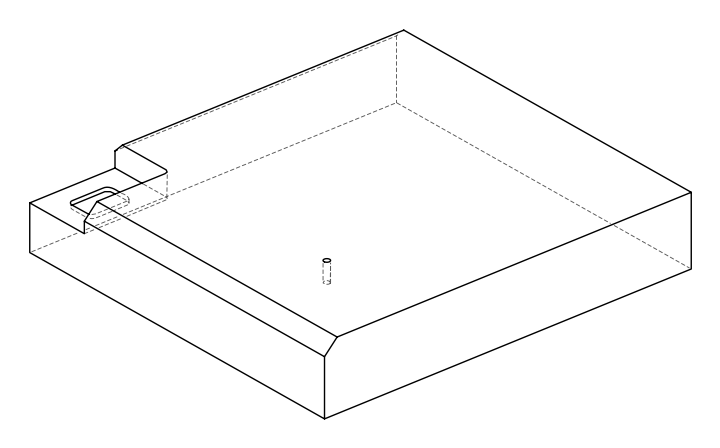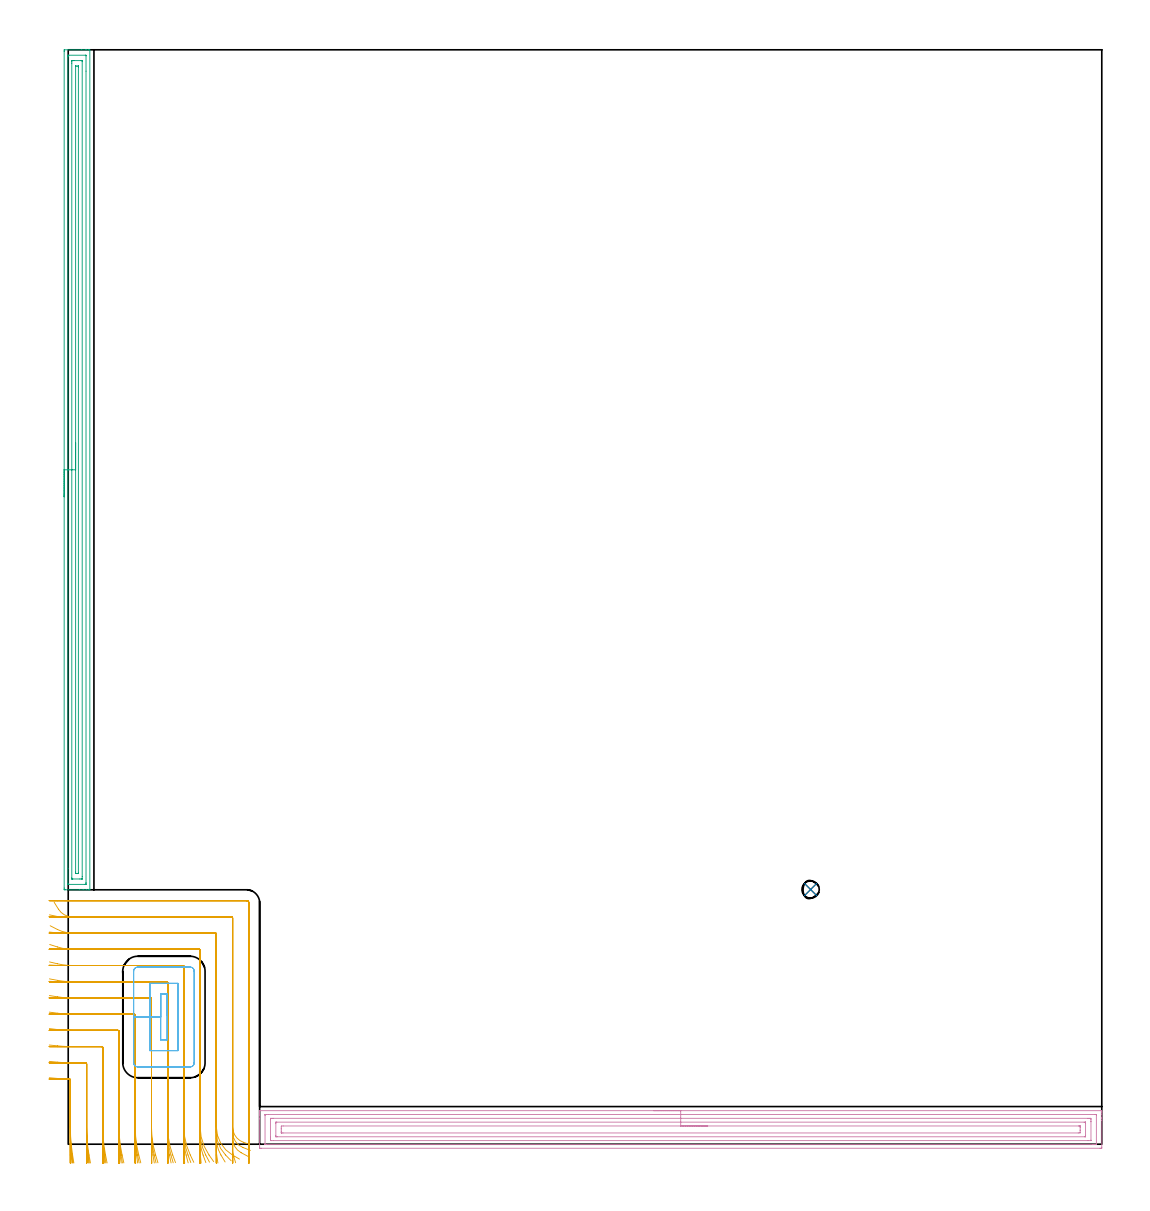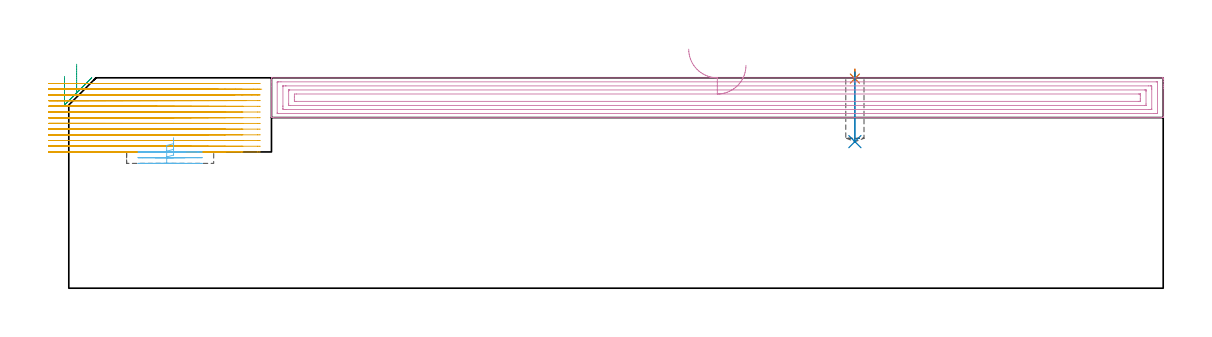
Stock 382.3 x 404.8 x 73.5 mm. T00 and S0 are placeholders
(PLAN: 6 operations, 3 tool changes, 61.1 min)
(1 SPOT_DRILL | STEP1POCKET | NXT0321_9005460120000 | 0.03 min | 0 mm3)
(2 DRILL_BLIND_HOLE_INTO_CENTER | STEP1POCKET | NXT0301_035 | 0.1 min | 683 mm3)
(3 AREA_MILL | FG_CHAMFER_SURFACE | UGT0205_001 | 10.14 min | 14276 mm3)
(4 AREA_MILL_1 | FG_CHAMFER_SURFACE_1 | UGT0205_001 | 12.76 min | 30768 mm3)
(5 MILL_CORNER_NOTCH_RECTANGULAR | CORNER_NOTCH_RECTANGULAR | NXT0201_009 | Follow Part, ap 2, ae 75% | 36.42 min | 171484 mm3)
(6 MILL_RECTANGULAR_POCKET | POCKET_RECTANGULAR_STRAIGHT | NXT0201_009 | Follow Part, ap 2, ae 75% | 1.66 min | 5368 mm3)
(TOOL NXT0321_9005460120000 | NC Spot Drill, 142deg, 12mm, Carbide, Uncoated | D12 PA142 FL30 Z2)
(TOOL NXT0301_035 | Carbide Drill 6.4mm [860.1-0640-032A1-MM 2214] | D6.4 PA140 FL53 Z2)
(TOOL UGT0205_001 | Chamfer Mill 20 x 3 x 45 deg. | D20 FL50 Z2)
(TOOL NXT0201_009 | ENDMILL 8mm [2P460-0800-NA 1630] | D8 FL26 Z6)
(OP 1 SPOT_DRILL)
G17 G21 G94 G90
T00 M6
G54
G17 G0 G90 X274.6 Y94.2 S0 M3
G43 Z83.5 H0
G94 G81 G98 Z73.225 F250. R76.5
G80
M5
M2
(OP 2 DRILL_BLIND_HOLE_INTO_CENTER)
G17 G21 G94 G90
T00 M6
G54
G17 G0 G90 X274.6 Y94.2 S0 M3
G43 Z83.5 H1
G94 G81 G98 Z51.2 F250. R75.5
G80
M5
M2
(OP 3 AREA_MILL)
G17 G21 G94 G90
T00 M6
G54
G17 G0 G90 X-1.5 Y239.45 S1061 M3
G43 Z83.5 H0
Z74.
G94 G1 Y239.488 Z73.128 F250.
Y239.602 Z72.264
Y239.791 Z71.412
Y240.053 Z70.58
Y240.387 Z69.774
Y240.79 Z69.
Y241.258 Z68.264
Y241.79 Z67.572
Y242.379 Z66.929
Y243.022 Z66.34
Y243.714 Z65.808
Y244.45 Z65.34
Y245.224 Z64.937
Y246.03 Z64.603
Y246.862 Z64.341
Y247.713 Z64.152
Y248.578 Z64.038
Y249.45 Z64.
Y404.168
X-1.495 Y404.689 Z64.003
X-1.492 Y404.79 Z64.006
X-1.386 Y404.8 Z64.112
X5.001 Z70.496
X6.392 Z71.888
X6.753 Z72.248
X7.476 Z72.975
X7.694 Z73.193
X7.849 Y404.797 Z73.341
X7.997 Y404.79 Z73.489
X8. Y404.615 Z73.5
Y94.28
X8.004 Y94.11 Z73.495
X7.849 Y94.103 Z73.341
X7.694 Y94.1 Z73.193
X7.475 Z72.975
X6.753 Z72.248
X5.516 Z71.013
X4.126 Z69.621
X-1.129 Z64.369
X-1.389 Y94.103 Z64.109
X-1.492 Y94.11 Z64.006
X-1.499 Y94.216 Z63.999
X-1.5 Y94.732 Z64.
Y249.45
X-0.086 Z65.414
Y402.209
X-0.085 Y402.38 Z65.415
X-0.08 Y402.741 Z65.42
X-0.079 Y402.778 Z65.421
X-0.035 Y402.79 Z65.465
X0.074 Y402.796 Z65.574
X0.212 Y402.799 Z65.712
X6.342 Z71.842
X6.524 Y402.794 Z72.024
X6.558 Y402.79 Z72.058
X6.579 Y402.779 Z72.079
X6.581 Y402.739 Z72.081
X6.585 Y402.551 Z72.085
X6.586 Y396.905 Z72.086
X6.585 Y96.691 Z72.085
Y96.52
X6.58 Y96.159 Z72.08
X6.579 Y96.122 Z72.079
X6.535 Y96.11 Z72.035
X6.426 Y96.105 Z71.926
X6.288 Y96.101 Z71.788
X0.158 Z65.658
X-0.024 Y96.106 Z65.476
X-0.058 Y96.11 Z65.442
X-0.079 Y96.121 Z65.421
X-0.081 Y96.161 Z65.419
X-0.085 Y96.349 Z65.415
X-0.086 Y102. Z65.414
Y249.45
X1.328 Z66.828
X1.329 Y399.87 Z66.829
X1.33 Y400.591 Z66.83
X1.332 Y400.761 Z66.832
X1.335 Y400.783 Z66.835
X1.347 Y400.79 Z66.847
X1.396 Y400.795 Z66.896
X1.499 Y400.798 Z66.999
X2.17 Y400.8 Z67.67
X4.797 Z70.297
X5.001 Z70.501
X5.07 Y400.798 Z70.57
X5.124 Y400.795 Z70.624
X5.156 Y400.791 Z70.656
X5.164 Y400.762 Z70.664
X5.168 Y400.591 Z70.668
X5.171 Y400.418 Z70.671
Y99.03
X5.17 Y98.309 Z70.67
X5.168 Y98.139 Z70.668
X5.165 Y98.117 Z70.665
X5.153 Y98.11 Z70.653
X5.104 Y98.105 Z70.604
X5.001 Y98.102 Z70.501
X4.33 Y98.1 Z69.83
X1.703 Z67.203
X1.499 Z66.999
X1.43 Y98.102 Z66.93
X1.376 Y98.105 Z66.876
X1.344 Y98.109 Z66.844
X1.335 Y98.138 Z66.835
X1.331 Y98.309 Z66.831
X1.329 Y98.482 Z66.829
X1.328 Y249.45 Z66.828
X2.743 Z68.243
Y398.599
X2.745 Y398.737 Z68.245
X2.748 Y398.779 Z68.248
X2.751 Y398.79 Z68.251
X2.76 Y398.793 Z68.26
X2.813 Y398.796 Z68.313
X3.25 Y398.8 Z68.75
X3.686 Y398.793 Z69.186
X3.739 Y398.79 Z69.239
X3.751 Y398.783 Z69.251
X3.753 Y398.766 Z69.253
X3.756 Y398.705 Z69.256
X3.757 Y398.648 Z69.257
Y398.284
Y100.301
X3.754 Y100.163 Z69.254
X3.751 Y100.121 Z69.251
X3.749 Y100.11 Z69.249
X3.74 Y100.107 Z69.24
X3.687 Y100.104 Z69.187
X3.25 Y100.1 Z68.75
X2.814 Y100.107 Z68.314
X2.761 Y100.11 Z68.261
X2.749 Y100.117 Z68.249
X2.747 Y100.134 Z68.247
X2.744 Y100.194 Z68.244
X2.743 Y100.252 Z68.243
Y100.616
Y249.45
Y250.322 Z68.281
Y251.186 Z68.395
Y252.038 Z68.583
Y252.87 Z68.846
Y253.676 Z69.18
Y254.45 Z69.582
Y255.186 Z70.051
Y255.878 Z70.582
Y256.521 Z71.172
Y257.11 Z71.815
Y257.641 Z72.507
Y258.11 Z73.243
Y258.513 Z74.016
Y258.847 Z74.822
Y259.109 Z75.654
Y259.298 Z76.506
Y259.412 Z77.371
Y259.45 Z78.243
G0 Z83.5
M5
M2
(OP 4 AREA_MILL_1)
G17 G21 G94 G90
T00 M6
G54
G17 G0 G90 X216.55 Y12.4 S1061 M3
G43 Z83.5 H0
G94 G1 X216.588 Z82.628 F250.
X216.702 Z81.763
X216.891 Z80.912
X217.153 Z80.08
X217.487 Z79.274
X217.89 Z78.5
X218.358 Z77.764
X218.89 Z77.072
X219.479 Z76.429
X220.122 Z75.839
X220.814 Z75.308
X221.55 Z74.84
X222.324 Z74.437
X223.13 Z74.103
X223.962 Z73.841
X224.814 Z73.652
X225.678 Z73.538
X226.55 Z73.5
X382.119
X382.29 Y12.397 Z73.489
X382.297 Y12.249 Z73.341
X382.3 Y12.093 Z73.193
Y11.856 Z72.955
Y11.145 Z72.24
Y9.914 Z71.011
Y9.393 Z70.488
Y8.777 Z69.873
Y-1.122 Z59.976
X382.297 Y-1.385 Z59.712
X382.29 Y-1.492 Z59.606
X382.181 Y-1.499 Z59.599
X381.672 Y-1.5 Z59.6
X71.428
X71.046 Y-1.497 Z59.602
X70.81 Y-1.493 Z59.605
X70.8 Y-1.122 Z59.976
Y9.393 Z70.488
Y10.791 Z71.887
Y11.145 Z72.24
Y11.856 Z72.955
Y12.094 Z73.193
X70.803 Y12.249 Z73.341
X70.81 Y12.398 Z73.489
X70.981 Y12.4 Z73.5
X226.55
Y10.986 Z72.086
X379.884 Y10.985 Z72.085
X380.048 Y10.984 Z72.084
X380.241 Y10.98 Z72.08
X380.283 Y10.979 Z72.079
X380.29 Y10.955 Z72.055
X380.294 Y10.921 Z72.021
X380.299 Y10.738 Z71.838
Y0.223 Z61.323
X380.296 Y0.087 Z61.187
X380.29 Y-0.022 Z61.078
X380.285 Y-0.079 Z61.021
X380.248 Y-0.08 Z61.02
X379.884 Y-0.084 Z61.016
X379.72 Y-0.085 Z61.015
X378.99 Y-0.086 Z61.014
X73.216 Y-0.085 Z61.015
X73.052 Y-0.084 Z61.016
X72.859 Y-0.08 Z61.02
X72.817 Y-0.079 Z61.021
X72.81 Y-0.055 Z61.045
X72.806 Y-0.021 Z61.079
X72.801 Y0.162 Z61.262
Y10.677 Z71.777
X72.804 Y10.813 Z71.913
X72.81 Y10.922 Z72.022
X72.815 Y10.979 Z72.079
X72.852 Y10.98 Z72.08
X73.216 Y10.984 Z72.084
X73.38 Y10.985 Z72.085
X74.11 Y10.986 Z72.086
X226.55
Y9.571 Z70.671
X377.201
X377.915 Y9.57 Z70.67
X378.096 Y9.568 Z70.668
X378.268 Y9.565 Z70.665
X378.29 Y9.393 Z70.493
X378.296 Y9.196 Z70.296
X378.299 Y8.517 Z69.617
X378.3 Y8.316 Z69.416
X378.299 Y1.507 Z62.607
X378.297 Y1.407 Z62.507
X378.293 Y1.357 Z62.457
X378.29 Y1.337 Z62.437
X378.271 Y1.335 Z62.435
X378.096 Y1.332 Z62.432
X377.383 Y1.329 Z62.429
X377.201 Y1.328 Z62.428
X75.899 Y1.329 Z62.429
X75.185 Y1.33 Z62.43
X75.004 Y1.332 Z62.432
X74.831 Y1.335 Z62.435
X74.81 Y1.507 Z62.607
X74.804 Y1.704 Z62.804
X74.8 Y2.383 Z63.483
Y2.584 Z63.684
X74.801 Y9.393 Z70.493
X74.803 Y9.493 Z70.593
X74.807 Y9.543 Z70.643
X74.81 Y9.562 Z70.662
X74.829 Y9.565 Z70.665
X75.004 Y9.568 Z70.668
X75.717 Y9.571 Z70.671
X75.899
X226.55
Y8.157 Z69.257
X375.78
X376.151 Y8.156 Z69.256
X376.212 Y8.155 Z69.255
X376.276 Y8.15 Z69.25
X376.29 Y8.148 Z69.248
X376.293 Y8.127 Z69.227
X376.296 Y8.074 Z69.174
X376.3 Y7.648 Z68.748
Y3.267 Z64.367
X376.296 Y2.825 Z63.925
X376.293 Y2.771 Z63.871
X376.29 Y2.75 Z63.85
X376.256 Y2.749 Z63.849
X376.116 Y2.745 Z63.845
X375.94 Y2.743 Z63.843
X77.32
X76.949 Y2.744 Z63.844
X76.888 Y2.745 Z63.845
X76.824 Y2.75 Z63.85
X76.81 Y2.752 Z63.852
X76.807 Y2.773 Z63.873
X76.804 Y2.826 Z63.926
X76.8 Y3.252 Z64.352
Y7.633 Z68.733
X76.804 Y8.075 Z69.175
X76.807 Y8.129 Z69.229
X76.81 Y8.15 Z69.25
X76.844 Y8.151 Z69.251
X76.984 Y8.155 Z69.255
X77.16 Y8.157 Z69.257
X226.55
Y6.743 Z67.843
X373.647
X374.066 Y6.74 Z67.84
X374.274 Y6.736 Z67.836
X374.29 Y6.735 Z67.835
X374.294 Y6.717 Z67.817
X374.298 Y6.68 Z67.78
X374.299 Y6.627 Z67.727
X374.3 Y6.103 Z67.203
Y5.227 Z66.327
X374.298 Y5.012 Z66.112
X374.291 Y4.359 Z65.459
X374.27 Y4.164 Z65.264
X373.603 Y4.157 Z65.257
X79.453
X79.034 Y4.16 Z65.26
X78.826 Y4.164 Z65.264
X78.81 Y4.165 Z65.265
X78.806 Y4.183 Z65.283
X78.802 Y4.22 Z65.32
X78.801 Y4.273 Z65.373
X78.8 Y4.797 Z65.897
Y5.673 Z66.773
X78.802 Y5.888 Z66.988
X78.809 Y6.541 Z67.641
X78.83 Y6.736 Z67.836
X79.497 Y6.743 Z67.843
X226.55
X227.422 Z67.881
X228.286 Z67.995
X229.138 Z68.184
X229.97 Z68.446
X230.776 Z68.78
X231.55 Z69.183
X232.286 Z69.652
X232.978 Z70.183
X233.621 Z70.772
X234.21 Z71.415
X234.742 Z72.107
X235.21 Z72.843
X235.613 Z73.617
X235.947 Z74.423
X236.209 Z75.255
X236.398 Z76.107
X236.512 Z76.971
X236.55 Z77.843
G0 Z83.5
M5
M2
(OP 5 MILL_CORNER_NOTCH_RECTANGULAR)
G17 G21 G94 G90
T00 M6
G54
G17 G0 G90 X2.09 Y-6.963 S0 M3
G43 Z83.5 H1
Z71.508
G94 G1 X1.619 Y-4. F250.
G2 X0.8 Y6.366 R66. F500.
G1 Y23.714
G3 X0.411 Y24.109 R0.4
G2 X-4. Y24.328 R66.
G1 X-6.99 Y24.578 F250.
G0 Z83.5
X8.221 Y-6.955
Z71.508
G1 X7.702 Y-4.
G2 X6.8 Y6.366 R60. F500.
G1 Y29.705
G3 X6.405 Y30.1 R0.4
G1 X1.486
G2 X-4. Y30.351 R60.
G1 X-6.987 Y30.626 F250.
G0 Z83.5
X14.38 Y-6.944
Z71.508
G1 X13.804 Y-4.
G2 X12.8 Y6.366 R54. F500.
G1 Y35.704
G3 X12.404 Y36.1 R0.4
G1 X1.486
G2 X-4. Y36.379 R54.
G1 X-6.984 Y36.684 F250.
G0 Z83.5
X20.581 Y-6.929
Z71.508
G1 X19.933 Y-4.
G2 X18.8 Y6.366 R48. F500.
G1 Y41.704
G3 X18.404 Y42.1 R0.4
G1 X1.486
G2 X-4. Y42.414 R48.
G1 X-6.98 Y42.757 F250.
G0 Z83.5
X26.84 Y-6.907
Z71.508
G1 X26.099 Y-4.
G2 X24.8 Y6.366 R42. F500.
G1 Y47.704
G3 X24.404 Y48.1 R0.4
G1 X1.486
G2 X-4. Y48.46 R42.
G1 X-6.974 Y48.852 F250.
G0 Z83.5
X33.189 Y-6.873
Z71.508
G1 X32.325 Y-4.
G2 X30.8 Y6.366 R36. F500.
G1 Y53.704
G3 X30.404 Y54.1 R0.4
G1 X1.486
G2 X-4. Y54.52 R36.
G1 X-6.965 Y54.978 F250.
G0 Z83.5
X39.685 Y-6.815
Z71.508
G1 X38.648 Y-4.
G2 X36.8 Y6.366 R30. F500.
G1 Y59.704
G3 X36.404 Y60.1 R0.4
G1 X1.486
G2 X-4. Y60.606 R30.
G1 X-6.949 Y61.154 F250.
G0 Z83.5
X46.45 Y-6.706
Z71.508
G1 X45.154 Y-4.
G2 X42.8 Y6.366 R24. F500.
G1 Y65.703
G3 X42.403 Y66.1 R0.4
G1 X1.486
G2 X-4. Y66.735 R24.
G1 X-6.921 Y67.421 F250.
G0 Z83.5
X53.813 Y-6.453
Z71.508
G1 X52.085 Y-4.
G2 X48.8 Y6.366 R18. F500.
G1 Y71.703
G3 X48.403 Y72.1 R0.4
G1 X1.486
G2 X-4. Y72.956 R18.
G1 X-6.857 Y73.871 F250.
G0 Z83.5
X63.347 Y-5.511
Z71.508
G1 X60.755 Y-4.
G2 X54.8 Y6.366 R12. F500.
G1 Y77.703
G3 X54.403 Y78.1 R0.4
G1 X1.486
G2 X-4. Y79.427 R12.
G1 X-6.668 Y80.799 F250.
G0 Z83.5
X66.214 Y0.21
Z71.508
G1 X64.8 Y0.71
G2 X60.8 Y6.366 R6. F500.
G1 Y83.703
G3 X60.403 Y84.1 R0.4
G1 X1.486
G2 X-3.609 Y86.93 R6.
G1 X-5.194 Y89.478 F250.
G0 Z83.5
X66.8 Y3.366
Z71.508
G1 Y6.366
Y89.3 F500.
G3 X66. Y90.1 R0.8
G1 X1.486
X-1.514 F250.
G0 Z83.5
X1.714 Y-6.976
Z69.515
G1 X1.333 Y-4.
G2 X0.8 Y4.374 R66. F500.
G1 Y23.705
G3 X0.405 Y24.1 R0.4
G1 X-2.789
G2 X-4. Y24.111 R66.
G1 X-6.999 Y24.166 F250.
G0 Z83.5
X7.806 Y-6.971
Z69.515
G1 X7.387 Y-4.
G2 X6.8 Y4.374 R60. F500.
G1 Y29.705
G3 X6.405 Y30.1 R0.4
G1 X-2.789
G2 X-4. Y30.112 R60.
G1 X-6.999 Y30.173 F250.
G0 Z83.5
X13.918 Y-6.964
Z69.515
G1 X13.453 Y-4.
G2 X12.8 Y4.374 R54. F500.
G1 Y35.704
G3 X12.404 Y36.1 R0.4
G1 X-2.789
G2 X-4. Y36.114 R54.
G1 X-6.999 Y36.181 F250.
G0 Z83.5
X20.059 Y-6.954
Z69.515
G1 X19.536 Y-4.
G2 X18.8 Y4.374 R48. F500.
G1 Y41.704
G3 X18.404 Y42.1 R0.4
G1 X-2.789
G2 X-4. Y42.115 R48.
G1 X-6.999 Y42.191 F250.
G0 Z83.5
X26.241 Y-6.94
Z69.515
G1 X25.643 Y-4.
G2 X24.8 Y4.374 R42. F500.
G1 Y47.704
G3 X24.404 Y48.1 R0.4
G1 X-2.789
G2 X-4. Y48.117 R42.
G1 X-6.999 Y48.204 F250.
G0 Z83.5
X32.485 Y-6.918
Z69.515
G1 X31.787 Y-4.
G2 X30.8 Y4.374 R36. F500.
G1 Y53.704
G3 X30.404 Y54.1 R0.4
G1 X-2.789
G2 X-4. Y54.12 R36.
G1 X-6.998 Y54.221 F250.
G0 Z83.5
X38.83 Y-6.881
Z69.515
G1 X37.992 Y-4.
G2 X36.8 Y4.374 R30. F500.
G1 Y59.704
G3 X36.404 Y60.1 R0.4
G1 X-2.789
G2 X-4. Y60.124 R30.
G1 X-6.998 Y60.246 F250.
G0 Z83.5
X45.355 Y-6.811
Z69.515
G1 X44.308 Y-4.
G2 X42.8 Y4.374 R24. F500.
G1 Y65.703
G3 X42.403 Y66.1 R0.4
G1 X-2.789
G2 X-4. Y66.131 R24.
G1 X-6.996 Y66.282 F250.
G0 Z83.5
X52.262 Y-6.656
Z69.515
G1 X50.866 Y-4.
G2 X48.8 Y4.374 R18. F500.
G1 Y71.703
G3 X48.403 Y72.1 R0.4
G1 X-2.789
G2 X-4. Y72.141 R18.
G1 X-6.993 Y72.343 F250.
G0 Z83.5
X60.298 Y-6.149
Z69.515
G1 X58.204 Y-4.
G2 X54.8 Y4.374 R12. F500.
G1 Y77.703
G3 X54.403 Y78.1 R0.4
G1 X-2.789
G2 X-4. Y78.161 R12.
G1 X-6.985 Y78.464 F250.
G0 Z83.5
X67.405 Y-2.307
Z69.515
G1 X64.612 Y-1.213
G2 X60.8 Y4.374 R6. F500.
G1 Y83.703
G3 X60.403 Y84.1 R0.4
G1 X-2.789
G2 X-4. Y84.224 R6.
G1 X-6.938 Y84.829 F250.
G0 Z83.5
X66.8 Y1.374
Z69.515
G1 Y4.374
Y89.3 F500.
G3 X66. Y90.1 R0.8
G1 X-2.789
X-5.789 F250.
G0 Z83.5
X1.366 Y-6.987
Z67.523
G1 X1.087 Y-4.
G2 X0.8 Y2.146 R66. F500.
G1 Y23.705
G3 X0.405 Y24.1 R0.4
G1 X-3.922
X-4.
X-7. Y24.104 F250.
G0 Z83.5
X7.423 Y-6.984
Z67.523
G1 X7.116 Y-4.
G2 X6.8 Y2.146 R60. F500.
G1 Y29.705
G3 X6.405 Y30.1 R0.4
G1 X-3.922
X-4.
X-7. Y30.104 F250.
G0 Z83.5
X13.492 Y-6.981
Z67.523
G1 X13.151 Y-4.
G2 X12.8 Y2.146 R54. F500.
G1 Y35.704
G3 X12.404 Y36.1 R0.4
G1 X-3.922
X-4.
X-7. Y36.104 F250.
G0 Z83.5
X19.579 Y-6.975
Z67.523
G1 X19.195 Y-4.
G2 X18.8 Y2.146 R48. F500.
G1 Y41.704
G3 X18.404 Y42.1 R0.4
G1 X-3.922
X-4.
X-7. Y42.105 F250.
G0 Z83.5
X25.691 Y-6.968
Z67.523
G1 X25.252 Y-4.
G2 X24.8 Y2.146 R42. F500.
G1 Y47.704
G3 X24.404 Y48.1 R0.4
G1 X-3.922
X-4.
X-7. Y48.106 F250.
G0 Z83.5
X31.841 Y-6.956
Z67.523
G1 X31.329 Y-4.
G2 X30.8 Y2.146 R36. F500.
G1 Y53.704
G3 X30.404 Y54.1 R0.4
G1 X-3.922
X-4.
X-7. Y54.107 F250.
G0 Z83.5
X38.051 Y-6.936
Z67.523
G1 X37.436 Y-4.
G2 X36.8 Y2.146 R30. F500.
G1 Y59.704
G3 X36.404 Y60.1 R0.4
G1 X-3.922
X-4.
X-7. Y60.108 F250.
G0 Z83.5
X44.369 Y-6.9
Z67.523
G1 X43.6 Y-4.
G2 X42.8 Y2.146 R24. F500.
G1 Y65.703
G3 X42.403 Y66.1 R0.4
G1 X-3.922
X-4.
X-7. Y66.11 F250.
G0 Z83.5
X50.906 Y-6.82
Z67.523
G1 X49.882 Y-4.
G2 X48.8 Y2.146 R18. F500.
G1 Y71.703
G3 X48.403 Y72.1 R0.4
G1 X-3.922
X-4.
X-7. Y72.113 F250.
G0 Z83.5
X58.03 Y-6.577
Z67.523
G1 X56.493 Y-4.
G2 X54.8 Y2.146 R12. F500.
G1 Y77.703
G3 X54.403 Y78.1 R0.4
G1 X-3.922
X-4.
X-7. Y78.12 F250.
G0 Z83.5
X66.607 Y-4.559
Z67.523
G1 X63.963 Y-3.141
G2 X60.8 Y2.146 R6. F500.
G1 Y83.703
G3 X60.403 Y84.1 R0.4
G1 X-3.922
X-4. Y84.101
X-7. Y84.14 F250.
G0 Z83.5
X66.8 Y-0.854
Z67.523
G1 Y2.146
Y89.3 F500.
G3 X66. Y90.1 R0.8
G1 X-3.922
X-6.922 F250.
G0 Z83.5
X0.902 Y-6.999
Z65.531
G1 X0.823 Y-4.
G2 X0.8 Y-2.26 R66. F500.
G1 Y23.705
G3 X0.405 Y24.1 R0.4
G1 X-4.
X-7. F250.
G0 Z83.5
X6.912 Y-6.999
Z65.531
G1 X6.825 Y-4.
G2 X6.8 Y-2.26 R60. F500.
G1 Y29.705
G3 X6.405 Y30.1 R0.4
G1 X-4.
X-7. F250.
G0 Z83.5
X12.925 Y-6.998
Z65.531
G1 X12.828 Y-4.
G2 X12.8 Y-2.26 R54. F500.
G1 Y35.704
G3 X12.404 Y36.1 R0.4
G1 X-4.
X-7. F250.
G0 Z83.5
X18.94 Y-6.998
Z65.531
G1 X18.832 Y-4.
G2 X18.8 Y-2.26 R48. F500.
G1 Y41.704
G3 X18.404 Y42.1 R0.4
G1 X-4.
X-7. F250.
G0 Z83.5
X24.96 Y-6.997
Z65.531
G1 X24.836 Y-4.
G2 X24.8 Y-2.26 R42. F500.
G1 Y47.704
G3 X24.404 Y48.1 R0.4
G1 X-4.
X-7. F250.
G0 Z83.5
X30.987 Y-6.996
Z65.531
G1 X30.842 Y-4.
G2 X30.8 Y-2.26 R36. F500.
G1 Y53.704
G3 X30.404 Y54.1 R0.4
G1 X-4.
X-7. F250.
G0 Z83.5
X37.024 Y-6.995
Z65.531
G1 X36.85 Y-4.
G2 X36.8 Y-2.26 R30. F500.
G1 Y59.704
G3 X36.404 Y60.1 R0.4
G1 X-4.
X-7. F250.
G0 Z83.5
X43.081 Y-6.992
Z65.531
G1 X42.863 Y-4.
G2 X42.8 Y-2.26 R24. F500.
G1 Y65.703
G3 X42.403 Y66.1 R0.4
G1 X-4.
X-7. F250.
G0 Z83.5
X49.174 Y-6.986
Z65.531
G1 X48.884 Y-4.
G2 X48.8 Y-2.26 R18. F500.
G1 Y71.703
G3 X48.403 Y72.1 R0.4
G1 X-4.
X-7. F250.
G0 Z83.5
X55.362 Y-6.968
Z65.531
G1 X54.927 Y-4.
G2 X54.8 Y-2.26 R12. F500.
G1 Y77.703
G3 X54.403 Y78.1 R0.4
G1 X-4.
X-7. F250.
G0 Z83.5
X61.928 Y-6.871
Z65.531
G1 X61.058 Y-4.
G2 X60.8 Y-2.26 R6. F500.
G1 Y83.703
G3 X60.403 Y84.1 R0.4
G1 X-4.
X-7. F250.
G0 Z83.5
X66.8 Y-5.26
Z65.531
G1 Y-2.26
Y89.3 F500.
G3 X66. Y90.1 R0.8
G1 X-4.
X-7. F250.
G0 Z83.5
X0.809 Y-7.
Z63.538
G1 X0.8 Y-4.
G2 X0.8 Y-3.798 R66. F500.
G1 Y23.705
G3 X0.405 Y24.1 R0.4
G1 X-4.
X-7. F250.
G0 Z83.5
X6.81 Y-7.
Z63.538
G1 X6.8 Y-4.
G2 X6.8 Y-3.798 R60. F500.
G1 Y29.705
G3 X6.405 Y30.1 R0.4
G1 X-4.
X-7. F250.
G0 Z83.5
X12.812 Y-7.
Z63.538
G1 X12.8 Y-4.
G2 X12.8 Y-3.798 R54. F500.
G1 Y35.704
G3 X12.404 Y36.1 R0.4
G1 X-4.
X-7. F250.
G0 Z83.5
X18.813 Y-7.
Z63.538
G1 X18.8 Y-4.
G2 X18.8 Y-3.798 R48. F500.
G1 Y41.704
G3 X18.404 Y42.1 R0.4
G1 X-4.
X-7. F250.
G0 Z83.5
X24.815 Y-7.
Z63.538
G1 X24.8 Y-4.
G2 X24.8 Y-3.798 R42. F500.
G1 Y47.704
G3 X24.404 Y48.1 R0.4
G1 X-4.
X-7. F250.
G0 Z83.5
X30.817 Y-7.
Z63.538
G1 X30.801 Y-4.
G2 X30.8 Y-3.798 R36. F500.
G1 Y53.704
G3 X30.404 Y54.1 R0.4
G1 X-4.
X-7. F250.
G0 Z83.5
X36.821 Y-7.
Z63.538
G1 X36.801 Y-4.
G2 X36.8 Y-3.798 R30. F500.
G1 Y59.704
G3 X36.404 Y60.1 R0.4
G1 X-4.
X-7. F250.
G0 Z83.5
X42.826 Y-7.
Z63.538
G1 X42.801 Y-4.
G2 X42.8 Y-3.798 R24. F500.
G1 Y65.703
G3 X42.403 Y66.1 R0.4
G1 X-4.
X-7. F250.
G0 Z83.5
X48.835 Y-7.
Z63.538
G1 X48.801 Y-4.
G2 X48.8 Y-3.798 R18. F500.
G1 Y71.703
G3 X48.403 Y72.1 R0.4
G1 X-4.
X-7. F250.
G0 Z83.5
X54.852 Y-7.
Z63.538
G1 X54.802 Y-4.
G2 X54.8 Y-3.798 R12. F500.
G1 Y77.703
G3 X54.403 Y78.1 R0.4
G1 X-4.
X-7. F250.
G0 Z83.5
X60.904 Y-6.998
Z63.538
G1 X60.803 Y-4.
G2 X60.8 Y-3.798 R6. F500.
G1 Y83.703
G3 X60.403 Y84.1 R0.4
G1 X-4.
X-7. F250.
G0 Z83.5
X66.8 Y-6.798
Z63.538
G1 Y-3.798
Y89.3 F500.
G3 X66. Y90.1 R0.8
G1 X-4.
X-7. F250.
G0 Z83.5
X0.8 Y-7.
Z61.546
G1 Y-4.
Y23.705 F500.
G3 X0.405 Y24.1 R0.4
G1 X-4.
X-7. F250.
G0 Z83.5
X6.8 Y-7.
Z61.546
G1 Y-4.
Y29.705 F500.
G3 X6.405 Y30.1 R0.4
G1 X-4.
X-7. F250.
G0 Z83.5
X12.8 Y-7.
Z61.546
G1 Y-4.
Y35.704 F500.
G3 X12.404 Y36.1 R0.4
G1 X-4.
X-7. F250.
G0 Z83.5
X18.8 Y-7.
Z61.546
G1 Y-4.
Y41.704 F500.
G3 X18.404 Y42.1 R0.4
G1 X-4.
X-7. F250.
G0 Z83.5
X24.8 Y-7.
Z61.546
G1 Y-4.
Y47.704 F500.
G3 X24.404 Y48.1 R0.4
G1 X-4.
X-7. F250.
G0 Z83.5
X30.8 Y-7.
Z61.546
G1 Y-4.
Y53.704 F500.
G3 X30.404 Y54.1 R0.4
G1 X-4.
X-7. F250.
G0 Z83.5
X36.8 Y-7.
Z61.546
G1 Y-4.
Y59.704 F500.
G3 X36.404 Y60.1 R0.4
G1 X-4.
X-7. F250.
G0 Z83.5
X42.8 Y-7.
Z61.546
G1 Y-4.
Y65.703 F500.
G3 X42.403 Y66.1 R0.4
G1 X-4.
X-7. F250.
G0 Z83.5
X48.8 Y-7.
Z61.546
G1 Y-4.
Y71.703 F500.
G3 X48.403 Y72.1 R0.4
G1 X-4.
X-7. F250.
G0 Z83.5
X54.8 Y-7.
Z61.546
G1 Y-4.
Y77.703 F500.
G3 X54.403 Y78.1 R0.4
G1 X-4.
X-7. F250.
G0 Z83.5
X60.8 Y-7.
Z61.546
G1 Y-4.
Y83.703 F500.
G3 X60.403 Y84.1 R0.4
G1 X-4.
X-7. F250.
G0 Z83.5
X66.8 Y-7.
Z61.546
G1 Y-4.
Y89.3 F500.
G3 X66. Y90.1 R0.8
G1 X-4.
X-7. F250.
G0 Z83.5
X0.8 Y-7.
Z59.554
G1 Y-4.
Y23.705 F500.
G3 X0.405 Y24.1 R0.4
G1 X-4.
X-7. F250.
G0 Z83.5
X6.8 Y-7.
Z59.554
G1 Y-4.
Y29.705 F500.
G3 X6.405 Y30.1 R0.4
G1 X-4.
X-7. F250.
G0 Z83.5
X12.8 Y-7.
Z59.554
G1 Y-4.
Y35.704 F500.
G3 X12.404 Y36.1 R0.4
G1 X-4.
X-7. F250.
G0 Z83.5
X18.8 Y-7.
Z59.554
G1 Y-4.
Y41.704 F500.
G3 X18.404 Y42.1 R0.4
G1 X-4.
X-7. F250.
G0 Z83.5
X24.8 Y-7.
Z59.554
G1 Y-4.
Y47.704 F500.
G3 X24.404 Y48.1 R0.4
G1 X-4.
X-7. F250.
G0 Z83.5
X30.8 Y-7.
Z59.554
G1 Y-4.
Y53.704 F500.
G3 X30.404 Y54.1 R0.4
G1 X-4.
X-7. F250.
G0 Z83.5
X36.8 Y-7.
Z59.554
G1 Y-4.
Y59.704 F500.
G3 X36.404 Y60.1 R0.4
G1 X-4.
X-7. F250.
G0 Z83.5
X42.8 Y-7.
Z59.554
G1 Y-4.
Y65.703 F500.
G3 X42.403 Y66.1 R0.4
G1 X-4.
X-7. F250.
G0 Z83.5
X48.8 Y-7.
Z59.554
G1 Y-4.
Y71.703 F500.
G3 X48.403 Y72.1 R0.4
G1 X-4.
X-7. F250.
G0 Z83.5
X54.8 Y-7.
Z59.554
G1 Y-4.
Y77.703 F500.
G3 X54.403 Y78.1 R0.4
G1 X-4.
X-7. F250.
G0 Z83.5
X60.8 Y-7.
Z59.554
G1 Y-4.
Y83.703 F500.
G3 X60.403 Y84.1 R0.4
G1 X-4.
X-7. F250.
G0 Z83.5
X66.8 Y-7.
Z59.554
G1 Y-4.
Y89.3 F500.
G3 X66. Y90.1 R0.8
G1 X-4.
X-7. F250.
G0 Z83.5
X0.8 Y-7.
Z57.562
G1 Y-4.
Y23.705 F500.
G3 X0.405 Y24.1 R0.4
G1 X-4.
X-7. F250.
G0 Z83.5
X6.8 Y-7.
Z57.562
G1 Y-4.
Y29.705 F500.
G3 X6.405 Y30.1 R0.4
G1 X-4.
X-7. F250.
G0 Z83.5
X12.8 Y-7.
Z57.562
G1 Y-4.
Y35.704 F500.
G3 X12.404 Y36.1 R0.4
G1 X-4.
X-7. F250.
G0 Z83.5
X18.8 Y-7.
Z57.562
G1 Y-4.
Y41.704 F500.
G3 X18.404 Y42.1 R0.4
G1 X-4.
X-7. F250.
G0 Z83.5
X24.8 Y-7.
Z57.562
G1 Y-4.
Y47.704 F500.
G3 X24.404 Y48.1 R0.4
G1 X-4.
X-7. F250.
G0 Z83.5
X30.8 Y-7.
Z57.562
G1 Y-4.
Y53.704 F500.
G3 X30.404 Y54.1 R0.4
G1 X-4.
X-7. F250.
G0 Z83.5
X36.8 Y-7.
Z57.562
G1 Y-4.
Y59.704 F500.
G3 X36.404 Y60.1 R0.4
G1 X-4.
X-7. F250.
G0 Z83.5
X42.8 Y-7.
Z57.562
G1 Y-4.
Y65.703 F500.
G3 X42.403 Y66.1 R0.4
G1 X-4.
X-7. F250.
G0 Z83.5
X48.8 Y-7.
Z57.562
G1 Y-4.
Y71.703 F500.
G3 X48.403 Y72.1 R0.4
G1 X-4.
X-7. F250.
G0 Z83.5
X54.8 Y-7.
Z57.562
G1 Y-4.
Y77.703 F500.
G3 X54.403 Y78.1 R0.4
G1 X-4.
X-7. F250.
G0 Z83.5
X60.8 Y-7.
Z57.562
G1 Y-4.
Y83.703 F500.
G3 X60.403 Y84.1 R0.4
G1 X-4.
X-7. F250.
G0 Z83.5
X66.8 Y-7.
Z57.562
G1 Y-4.
Y89.3 F500.
G3 X66. Y90.1 R0.8
G1 X-4.
X-7. F250.
G0 Z83.5
X0.8 Y-7.
Z55.569
G1 Y-4.
Y23.705 F500.
G3 X0.405 Y24.1 R0.4
G1 X-4.
X-7. F250.
G0 Z83.5
X6.8 Y-7.
Z55.569
G1 Y-4.
Y29.705 F500.
G3 X6.405 Y30.1 R0.4
G1 X-4.
X-7. F250.
G0 Z83.5
X12.8 Y-7.
Z55.569
G1 Y-4.
Y35.704 F500.
G3 X12.404 Y36.1 R0.4
G1 X-4.
X-7. F250.
G0 Z83.5
X18.8 Y-7.
Z55.569
G1 Y-4.
Y41.704 F500.
G3 X18.404 Y42.1 R0.4
G1 X-4.
X-7. F250.
G0 Z83.5
X24.8 Y-7.
Z55.569
G1 Y-4.
Y47.704 F500.
G3 X24.404 Y48.1 R0.4
G1 X-4.
X-7. F250.
G0 Z83.5
X30.8 Y-7.
Z55.569
G1 Y-4.
Y53.704 F500.
G3 X30.404 Y54.1 R0.4
G1 X-4.
X-7. F250.
G0 Z83.5
X36.8 Y-7.
Z55.569
G1 Y-4.
Y59.704 F500.
G3 X36.404 Y60.1 R0.4
G1 X-4.
X-7. F250.
G0 Z83.5
X42.8 Y-7.
Z55.569
G1 Y-4.
Y65.703 F500.
G3 X42.403 Y66.1 R0.4
G1 X-4.
X-7. F250.
G0 Z83.5
X48.8 Y-7.
Z55.569
G1 Y-4.
Y71.703 F500.
G3 X48.403 Y72.1 R0.4
G1 X-4.
X-7. F250.
G0 Z83.5
X54.8 Y-7.
Z55.569
G1 Y-4.
Y77.703 F500.
G3 X54.403 Y78.1 R0.4
G1 X-4.
X-7. F250.
G0 Z83.5
X60.8 Y-7.
Z55.569
G1 Y-4.
Y83.703 F500.
G3 X60.403 Y84.1 R0.4
G1 X-4.
X-7. F250.
G0 Z83.5
X66.8 Y-7.
Z55.569
G1 Y-4.
Y89.3 F500.
G3 X66. Y90.1 R0.8
G1 X-4.
X-7. F250.
G0 Z83.5
X0.8 Y-7.
Z53.577
G1 Y-4.
Y23.705 F500.
G3 X0.405 Y24.1 R0.4
G1 X-4.
X-7. F250.
G0 Z83.5
X6.8 Y-7.
Z53.577
G1 Y-4.
Y29.705 F500.
G3 X6.405 Y30.1 R0.4
G1 X-4.
X-7. F250.
G0 Z83.5
X12.8 Y-7.
Z53.577
G1 Y-4.
Y35.704 F500.
G3 X12.404 Y36.1 R0.4
G1 X-4.
X-7. F250.
G0 Z83.5
X18.8 Y-7.
Z53.577
G1 Y-4.
Y41.704 F500.
G3 X18.404 Y42.1 R0.4
G1 X-4.
X-7. F250.
G0 Z83.5
X24.8 Y-7.
Z53.577
G1 Y-4.
Y47.704 F500.
G3 X24.404 Y48.1 R0.4
G1 X-4.
X-7. F250.
G0 Z83.5
X30.8 Y-7.
Z53.577
G1 Y-4.
Y53.704 F500.
G3 X30.404 Y54.1 R0.4
G1 X-4.
X-7. F250.
G0 Z83.5
X36.8 Y-7.
Z53.577
G1 Y-4.
Y59.704 F500.
G3 X36.404 Y60.1 R0.4
G1 X-4.
X-7. F250.
G0 Z83.5
X42.8 Y-7.
Z53.577
G1 Y-4.
Y65.703 F500.
G3 X42.403 Y66.1 R0.4
G1 X-4.
X-7. F250.
G0 Z83.5
X48.8 Y-7.
Z53.577
G1 Y-4.
Y71.703 F500.
G3 X48.403 Y72.1 R0.4
G1 X-4.
X-7. F250.
G0 Z83.5
X54.8 Y-7.
Z53.577
G1 Y-4.
Y77.703 F500.
G3 X54.403 Y78.1 R0.4
G1 X-4.
X-7. F250.
G0 Z83.5
X60.8 Y-7.
Z53.577
G1 Y-4.
Y83.703 F500.
G3 X60.403 Y84.1 R0.4
G1 X-4.
X-7. F250.
G0 Z83.5
X66.8 Y-7.
Z53.577
G1 Y-4.
Y89.3 F500.
G3 X66. Y90.1 R0.8
G1 X-4.
X-7. F250.
G0 Z83.5
X0.8 Y-7.
Z51.585
G1 Y-4.
Y23.705 F500.
G3 X0.405 Y24.1 R0.4
G1 X-4.
X-7. F250.
G0 Z83.5
X6.8 Y-7.
Z51.585
G1 Y-4.
Y29.705 F500.
G3 X6.405 Y30.1 R0.4
G1 X-4.
X-7. F250.
G0 Z83.5
X12.8 Y-7.
Z51.585
G1 Y-4.
Y35.704 F500.
G3 X12.404 Y36.1 R0.4
G1 X-4.
X-7. F250.
G0 Z83.5
X18.8 Y-7.
Z51.585
G1 Y-4.
Y41.704 F500.
G3 X18.404 Y42.1 R0.4
G1 X-4.
X-7. F250.
G0 Z83.5
X24.8 Y-7.
Z51.585
G1 Y-4.
Y47.704 F500.
G3 X24.404 Y48.1 R0.4
G1 X-4.
X-7. F250.
G0 Z83.5
X30.8 Y-7.
Z51.585
G1 Y-4.
Y53.704 F500.
G3 X30.404 Y54.1 R0.4
G1 X-4.
X-7. F250.
G0 Z83.5
X36.8 Y-7.
Z51.585
G1 Y-4.
Y59.704 F500.
G3 X36.404 Y60.1 R0.4
G1 X-4.
X-7. F250.
G0 Z83.5
X42.8 Y-7.
Z51.585
G1 Y-4.
Y65.703 F500.
G3 X42.403 Y66.1 R0.4
G1 X-4.
X-7. F250.
G0 Z83.5
X48.8 Y-7.
Z51.585
G1 Y-4.
Y71.703 F500.
G3 X48.403 Y72.1 R0.4
G1 X-4.
X-7. F250.
G0 Z83.5
X54.8 Y-7.
Z51.585
G1 Y-4.
Y77.703 F500.
G3 X54.403 Y78.1 R0.4
G1 X-4.
X-7. F250.
G0 Z83.5
X60.8 Y-7.
Z51.585
G1 Y-4.
Y83.703 F500.
G3 X60.403 Y84.1 R0.4
G1 X-4.
X-7. F250.
G0 Z83.5
X66.8 Y-7.
Z51.585
G1 Y-4.
Y89.3 F500.
G3 X66. Y90.1 R0.8
G1 X-4.
X-7. F250.
G0 Z83.5
X0.8 Y-7.
Z49.592
G1 Y-4.
Y23.705 F500.
G3 X0.405 Y24.1 R0.4
G1 X-4.
X-7. F250.
G0 Z83.5
X6.8 Y-7.
Z49.592
G1 Y-4.
Y29.705 F500.
G3 X6.405 Y30.1 R0.4
G1 X-4.
X-7. F250.
G0 Z83.5
X12.8 Y-7.
Z49.592
G1 Y-4.
Y35.704 F500.
G3 X12.404 Y36.1 R0.4
G1 X-4.
X-7. F250.
G0 Z83.5
X18.8 Y-7.
Z49.592
G1 Y-4.
Y41.704 F500.
G3 X18.404 Y42.1 R0.4
G1 X-4.
X-7. F250.
G0 Z83.5
X24.8 Y-7.
Z49.592
G1 Y-4.
Y47.704 F500.
G3 X24.404 Y48.1 R0.4
G1 X-4.
X-7. F250.
G0 Z83.5
X30.8 Y-7.
Z49.592
G1 Y-4.
Y53.704 F500.
G3 X30.404 Y54.1 R0.4
G1 X-4.
X-7. F250.
G0 Z83.5
X36.8 Y-7.
Z49.592
G1 Y-4.
Y59.704 F500.
G3 X36.404 Y60.1 R0.4
G1 X-4.
X-7. F250.
G0 Z83.5
X42.8 Y-7.
Z49.592
G1 Y-4.
Y65.703 F500.
G3 X42.403 Y66.1 R0.4
G1 X-4.
X-7. F250.
G0 Z83.5
X48.8 Y-7.
Z49.592
G1 Y-4.
Y71.703 F500.
G3 X48.403 Y72.1 R0.4
G1 X-4.
X-7. F250.
G0 Z83.5
X54.8 Y-7.
Z49.592
G1 Y-4.
Y77.703 F500.
G3 X54.403 Y78.1 R0.4
G1 X-4.
X-7. F250.
G0 Z83.5
X60.8 Y-7.
Z49.592
G1 Y-4.
Y83.703 F500.
G3 X60.403 Y84.1 R0.4
G1 X-4.
X-7. F250.
G0 Z83.5
X66.8 Y-7.
Z49.592
G1 Y-4.
Y89.3 F500.
G3 X66. Y90.1 R0.8
G1 X-4.
X-7. F250.
G0 Z83.5
X0.8 Y-7.
Z47.6
G1 Y-4.
Y23.705 F500.
G3 X0.405 Y24.1 R0.4
G1 X-4.
X-7. F250.
G0 Z83.5
X6.8 Y-7.
Z47.6
G1 Y-4.
Y29.705 F500.
G3 X6.405 Y30.1 R0.4
G1 X-4.
X-7. F250.
G0 Z83.5
X12.8 Y-7.
Z47.6
G1 Y-4.
Y35.704 F500.
G3 X12.404 Y36.1 R0.4
G1 X-4.
X-7. F250.
G0 Z83.5
X18.8 Y-7.
Z47.6
G1 Y-4.
Y41.704 F500.
G3 X18.404 Y42.1 R0.4
G1 X-4.
X-7. F250.
G0 Z83.5
X24.8 Y-7.
Z47.6
G1 Y-4.
Y47.704 F500.
G3 X24.404 Y48.1 R0.4
G1 X-4.
X-7. F250.
G0 Z83.5
X30.8 Y-7.
Z47.6
G1 Y-4.
Y53.704 F500.
G3 X30.404 Y54.1 R0.4
G1 X-4.
X-7. F250.
G0 Z83.5
X36.8 Y-7.
Z47.6
G1 Y-4.
Y59.704 F500.
G3 X36.404 Y60.1 R0.4
G1 X-4.
X-7. F250.
G0 Z83.5
X42.8 Y-7.
Z47.6
G1 Y-4.
Y65.703 F500.
G3 X42.403 Y66.1 R0.4
G1 X-4.
X-7. F250.
G0 Z83.5
X48.8 Y-7.
Z47.6
G1 Y-4.
Y71.703 F500.
G3 X48.403 Y72.1 R0.4
G1 X-4.
X-7. F250.
G0 Z83.5
X54.8 Y-7.
Z47.6
G1 Y-4.
Y77.703 F500.
G3 X54.403 Y78.1 R0.4
G1 X-4.
X-7. F250.
G0 Z83.5
X60.8 Y-7.
Z47.6
G1 Y-4.
Y83.703 F500.
G3 X60.403 Y84.1 R0.4
G1 X-4.
X-7. F250.
G0 Z83.5
X66.8 Y-7.
Z47.6
G1 Y-4.
Y89.3 F500.
G3 X66. Y90.1 R0.8
G1 X-4.
X-7. F250.
G0 Z83.5
M5
M2
(OP 6 MILL_RECTANGULAR_POCKET)
G17 G21 G94 G90
T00 M6
G54
G17 G0 G90 X36.6 Y47.715 S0 M3
G43 Z83.5 H1
Z52.58
G94 G1 Y55.5 Z50.494 F250.
X34.2 Z49.851
Y47.05 Z47.587
Y38.6 F500.
X36.6
Y55.5
X34.2
Y47.05
X30.2
Y34.6
X40.6
Y59.5
X30.2
Y47.05
X24.2
Y30.1
G3 X25.7 Y28.6 R1.5
G1 X45.1
G3 X46.6 Y30.1 R1.5
G1 Y64.
G3 X45.1 Y65.5 R1.5
G1 X25.7
G3 X24.2 Y64. R1.5
G1 Y47.05
Y46.05
G0 X36.6 Y47.715 Z50.587
G1 Y55.5 Z48.501 F250.
X34.2 Z47.857
Y47.05 Z45.593
Y38.6 F500.
X36.6
Y55.5
X34.2
Y47.05
X30.2
Y34.6
X40.6
Y59.5
X30.2
Y47.05
X24.2
Y30.1
G3 X25.7 Y28.6 R1.5
G1 X45.1
G3 X46.6 Y30.1 R1.5
G1 Y64.
G3 X45.1 Y65.5 R1.5
G1 X25.7
G3 X24.2 Y64. R1.5
G1 Y47.05
Y46.05
G0 X36.6 Y47.715 Z48.593
G1 Y55.5 Z46.507 F250.
X34.2 Z45.864
Y47.05 Z43.6
Y38.6 F500.
X36.6
Y55.5
X34.2
Y47.05
X30.2
Y34.6
X40.6
Y59.5
X30.2
Y47.05
X24.2
Y30.1
G3 X25.7 Y28.6 R1.5
G1 X45.1
G3 X46.6 Y30.1 R1.5
G1 Y64.
G3 X45.1 Y65.5 R1.5
G1 X25.7
G3 X24.2 Y64. R1.5
G1 Y47.05
Y46.05
G0 Z83.5
M5
M2
